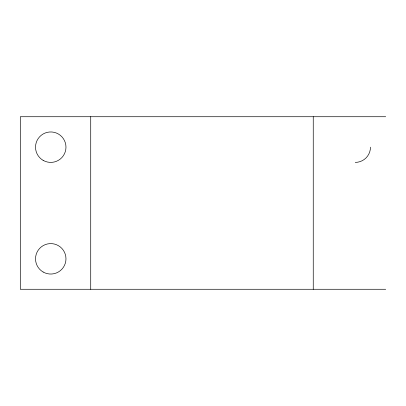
<?xml version="1.0" encoding="UTF-8"?>
<svg xmlns="http://www.w3.org/2000/svg" width="406" height="406" viewBox="0 0 406 406"><rect width="100%" height="100%" fill="white"/><g stroke="black" fill="none" stroke-linecap="round" stroke-linejoin="round"><path stroke-width="0.61" d="M385.7 116.725L20.3 116.725L20.3 289.275L385.7 289.275M313.249 116.725L313.249 289.275M90.721 116.725L90.721 289.275M370.475 147.175A15.225 15.225 0 0 1 355.25 162.4M43.137 160.36A15.225 15.225 0 0 0 65.975 147.175A15.225 15.225 0 0 0 43.137 133.99A15.225 15.225 0 0 0 43.137 160.36M43.137 272.01A15.225 15.225 0 0 0 65.975 258.825A15.225 15.225 0 0 0 43.137 245.64A15.225 15.225 0 0 0 43.137 272.01"/></g></svg>
